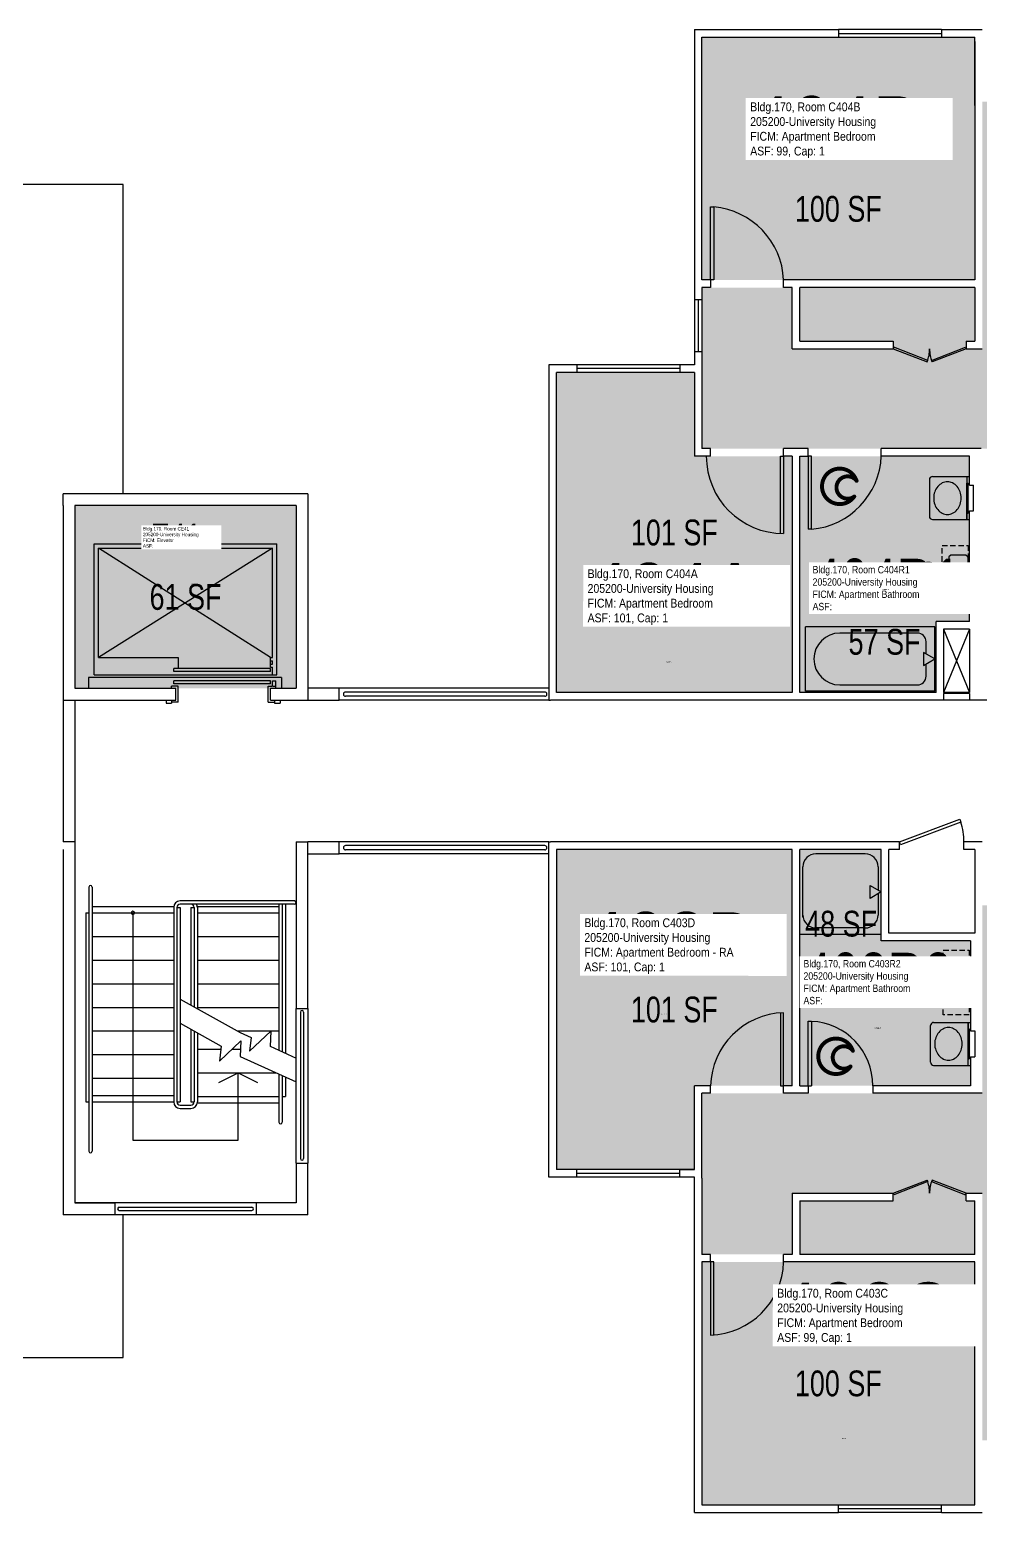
# Model space of a CAD drawing. Header units: inches. Extents: x -84 to 3020, y -51 to 1653.
# Drawn here: x 472 to 915, y -51 to 639 of the extents above; entities that cross this region are included whole.
import ezdxf
from ezdxf.enums import TextEntityAlignment as Align

# ---------------------------------------------------------------- set-up
doc = ezdxf.new("R2010")
doc.units = ezdxf.units.IN
doc.header["$LTSCALE"] = 10
doc.header["$MEASUREMENT"] = 0
doc.linetypes.add('DASHED2', pattern=[0.375, 0.25, -0.125])
doc.layers.get('0').update_dxf_attribs({"linetype": 'CONTINUOUS'})
for name, color, linetype in [('A-DOOR', 2, 'CONTINUOUS'), ('A-FLOR', 3, 'CONTINUOUS'), ('A-GLAZ', 1, 'CONTINUOUS'), ('A-IDEN-ICON', 4, 'CONTINUOUS'), ('A-IDEN-RNUM', 7, 'CONTINUOUS'), ('A-IDEN-SNUM', 4, 'CONTINUOUS'), ('A-IDEN-VNUM', 4, 'CONTINUOUS'), ('A-ROOF', 2, 'CONTINUOUS'), ('A-WALL', 5, 'CONTINUOUS'), ('AREA-TEXT', 3, 'CONTINUOUS'), ('P-SANR-FIXT', 2, 'CONTINUOUS'), ('Rooms-Category-Color', 7, 'CONTINUOUS'), ('Rooms-College-Color', 7, 'CONTINUOUS'), ('Rooms-Department-Color', 7, 'CONTINUOUS'), ('Rooms-Division-Color', 7, 'CONTINUOUS'), ('Rooms-Information', 7, 'CONTINUOUS')]:
    doc.layers.add(name, color=color, linetype=linetype)
doc.styles.add('CP_AREA', font='arial.ttf', dxfattribs={"height": 15})
doc.styles.add('CP_ROOMSNUMBER', font='arial.ttf', dxfattribs={"height": 1})
doc.styles.add('CP_ROOMVNUMBER', font='arial.ttf', dxfattribs={"width": 0.85, "height": 0.075})

# ---------------------------------------------------------------- blocks, each defined once
blk = doc.blocks.new('CPBATH')
at = {"color": 0, "linetype": 'ByBlock', "const_width": 0.0127}
for points in [[(0.0571, 0.0168, 0.861492), (-0.0551, 0, 1)], [(-0.0551, 0, 0.726902), (0.0487, -0.0337, 1)], [(0.0571, 0.0168, 0.729002), (-0.0084, -0.0042, 1)], [(-0.0084, -0.0042, 0.609468), (0.0487, -0.0337, 1)]]:
    blk.add_lwpolyline(points, format="xyb", dxfattribs=at)
at = {"color": 0, "linetype": 'ByBlock', "const_width": 0.00637}
for points in [[(0.0544, 0.0152, 1), (0.0599, 0.0184, 1)], [(0.0459, -0.0353, 1), (0.0515, -0.0321, 1)]]:
    blk.add_lwpolyline(points, format="xyb", close=True, dxfattribs=at)

msp = doc.modelspace()

# ---------------------------------------------------------------- hatches: boundary and pattern name
at = {"layer": 'Rooms-Category-Color', "true_color": 0x728ef3}
for points in [[(785.37, 522.01), (912.37, 522.01), (912.37, 635.01), (785.37, 635.01)], [(1178.37, 518.51), (1178.37, 443.51), (1047.87, 443.51), (1047.87, 356.01), (992.37, 356.01), (992.37, 440.01), (944.86, 440.01), (944.86, 443.51), (785.37, 443.51), (785.37, 518.51), (827.37, 518.51), (827.37, 490.01), (874.37, 490.01), (874.37, 493.51), (830.87, 493.51), (830.87, 518.51), (912.37, 518.51), (912.37, 493.51), (908.37, 493.51), (908.37, 490.01), (915.87, 490.01), (915.87, 605.01), (1047.87, 605.01), (1047.87, 490.01), (1055.37, 490.01), (1055.37, 493.51), (1051.37, 493.51), (1051.37, 518.51), (1132.87, 518.51), (1132.87, 493.51), (1089.37, 493.51), (1089.37, 490.01), (1136.37, 490.01), (1136.37, 518.51)], [(781.87, 440.01), (827.37, 440.01), (827.37, 330.01), (717.62, 330.01), (717.62, 479.01), (781.87, 479.01)], [(830.87, 440.01), (909.87, 440.01), (909.87, 363.01), (894.37, 363.01), (894.37, 330.01), (830.87, 330.01), (830.87, 440.01)], [(781.87, 147.01), (827.37, 147.01), (827.37, 257.01), (717.62, 257.01), (717.62, 108.01), (781.87, 108.01)], [(868.87, 257.01), (868.87, 214.51), (910.37, 214.51), (910.37, 147.01), (830.87, 147.01), (830.87, 257.01)], [(785.37, 68.51), (785.37, 143.51), (915.87, 143.51), (915.87, 231.01), (971.37, 231.01), (971.37, 147.01), (1018.88, 147.01), (1018.88, 143.51), (1178.37, 143.51), (1178.37, 68.51), (1136.37, 68.51), (1136.37, 97.01), (1089.37, 97.01), (1089.37, 93.51), (1132.87, 93.51), (1132.87, 68.51), (1051.37, 68.51), (1051.37, 93.51), (1055.37, 93.51), (1055.37, 97.01), (1047.87, 97.01), (1047.87, -17.99), (915.87, -17.99), (915.87, 97.01), (908.37, 97.01), (908.37, 93.51), (912.37, 93.51), (912.37, 68.51), (830.87, 68.51), (830.87, 93.51), (874.37, 93.51), (874.37, 97.01), (827.37, 97.01), (827.37, 68.51)], [(785.37, 65.01), (912.37, 65.01), (912.37, -47.99), (785.37, -47.99)]]:
    msp.add_hatch(color=171, dxfattribs=at).paths.add_polyline_path(points)
at = {"layer": 'Rooms-Category-Color', "true_color": 0xadadad}
msp.add_hatch(color=253, dxfattribs=at).paths.add_polyline_path([(493.37, 332.01), (596.37, 332.01), (596.37, 417.01), (493.37, 417.01)])
at = {"layer": 'Rooms-College-Color', "true_color": 0xadadad}
for points in [[(785.37, 522.01), (912.37, 522.01), (912.37, 635.01), (785.37, 635.01)], [(1178.37, 518.51), (1178.37, 443.51), (1047.87, 443.51), (1047.87, 356.01), (992.37, 356.01), (992.37, 440.01), (944.86, 440.01), (944.86, 443.51), (785.37, 443.51), (785.37, 518.51), (827.37, 518.51), (827.37, 490.01), (874.37, 490.01), (874.37, 493.51), (830.87, 493.51), (830.87, 518.51), (912.37, 518.51), (912.37, 493.51), (908.37, 493.51), (908.37, 490.01), (915.87, 490.01), (915.87, 605.01), (1047.87, 605.01), (1047.87, 490.01), (1055.37, 490.01), (1055.37, 493.51), (1051.37, 493.51), (1051.37, 518.51), (1132.87, 518.51), (1132.87, 493.51), (1089.37, 493.51), (1089.37, 490.01), (1136.37, 490.01), (1136.37, 518.51)], [(781.87, 440.01), (827.37, 440.01), (827.37, 330.01), (717.62, 330.01), (717.62, 479.01), (781.87, 479.01)], [(830.87, 440.01), (909.87, 440.01), (909.87, 363.01), (894.37, 363.01), (894.37, 330.01), (830.87, 330.01), (830.87, 440.01)], [(493.37, 332.01), (596.37, 332.01), (596.37, 417.01), (493.37, 417.01)], [(781.87, 147.01), (827.37, 147.01), (827.37, 257.01), (717.62, 257.01), (717.62, 108.01), (781.87, 108.01)], [(868.87, 257.01), (868.87, 214.51), (910.37, 214.51), (910.37, 147.01), (830.87, 147.01), (830.87, 257.01)], [(785.37, 68.51), (785.37, 143.51), (915.87, 143.51), (915.87, 231.01), (971.37, 231.01), (971.37, 147.01), (1018.88, 147.01), (1018.88, 143.51), (1178.37, 143.51), (1178.37, 68.51), (1136.37, 68.51), (1136.37, 97.01), (1089.37, 97.01), (1089.37, 93.51), (1132.87, 93.51), (1132.87, 68.51), (1051.37, 68.51), (1051.37, 93.51), (1055.37, 93.51), (1055.37, 97.01), (1047.87, 97.01), (1047.87, -17.99), (915.87, -17.99), (915.87, 97.01), (908.37, 97.01), (908.37, 93.51), (912.37, 93.51), (912.37, 68.51), (830.87, 68.51), (830.87, 93.51), (874.37, 93.51), (874.37, 97.01), (827.37, 97.01), (827.37, 68.51)], [(785.37, 65.01), (912.37, 65.01), (912.37, -47.99), (785.37, -47.99)]]:
    msp.add_hatch(color=253, dxfattribs=at).paths.add_polyline_path(points)
at = {"layer": 'Rooms-Department-Color', "true_color": 0x604aed}
for points in [[(785.37, 522.01), (912.37, 522.01), (912.37, 635.01), (785.37, 635.01)], [(1178.37, 518.51), (1178.37, 443.51), (1047.87, 443.51), (1047.87, 356.01), (992.37, 356.01), (992.37, 440.01), (944.86, 440.01), (944.86, 443.51), (785.37, 443.51), (785.37, 518.51), (827.37, 518.51), (827.37, 490.01), (874.37, 490.01), (874.37, 493.51), (830.87, 493.51), (830.87, 518.51), (912.37, 518.51), (912.37, 493.51), (908.37, 493.51), (908.37, 490.01), (915.87, 490.01), (915.87, 605.01), (1047.87, 605.01), (1047.87, 490.01), (1055.37, 490.01), (1055.37, 493.51), (1051.37, 493.51), (1051.37, 518.51), (1132.87, 518.51), (1132.87, 493.51), (1089.37, 493.51), (1089.37, 490.01), (1136.37, 490.01), (1136.37, 518.51)], [(781.87, 440.01), (827.37, 440.01), (827.37, 330.01), (717.62, 330.01), (717.62, 479.01), (781.87, 479.01)], [(830.87, 440.01), (909.87, 440.01), (909.87, 363.01), (894.37, 363.01), (894.37, 330.01), (830.87, 330.01), (830.87, 440.01)], [(781.87, 147.01), (827.37, 147.01), (827.37, 257.01), (717.62, 257.01), (717.62, 108.01), (781.87, 108.01)], [(868.87, 257.01), (868.87, 214.51), (910.37, 214.51), (910.37, 147.01), (830.87, 147.01), (830.87, 257.01)], [(785.37, 68.51), (785.37, 143.51), (915.87, 143.51), (915.87, 231.01), (971.37, 231.01), (971.37, 147.01), (1018.88, 147.01), (1018.88, 143.51), (1178.37, 143.51), (1178.37, 68.51), (1136.37, 68.51), (1136.37, 97.01), (1089.37, 97.01), (1089.37, 93.51), (1132.87, 93.51), (1132.87, 68.51), (1051.37, 68.51), (1051.37, 93.51), (1055.37, 93.51), (1055.37, 97.01), (1047.87, 97.01), (1047.87, -17.99), (915.87, -17.99), (915.87, 97.01), (908.37, 97.01), (908.37, 93.51), (912.37, 93.51), (912.37, 68.51), (830.87, 68.51), (830.87, 93.51), (874.37, 93.51), (874.37, 97.01), (827.37, 97.01), (827.37, 68.51)], [(785.37, 65.01), (912.37, 65.01), (912.37, -47.99), (785.37, -47.99)]]:
    msp.add_hatch(color=173, dxfattribs=at).paths.add_polyline_path(points)
at = {"layer": 'Rooms-Department-Color', "true_color": 0xacacac}
msp.add_hatch(color=253, dxfattribs=at).paths.add_polyline_path([(493.37, 332.01), (596.37, 332.01), (596.37, 417.01), (493.37, 417.01)])
at = {"layer": 'Rooms-Division-Color', "true_color": 0x604aed}
for points in [[(785.37, 522.01), (912.37, 522.01), (912.37, 635.01), (785.37, 635.01)], [(1178.37, 518.51), (1178.37, 443.51), (1047.87, 443.51), (1047.87, 356.01), (992.37, 356.01), (992.37, 440.01), (944.86, 440.01), (944.86, 443.51), (785.37, 443.51), (785.37, 518.51), (827.37, 518.51), (827.37, 490.01), (874.37, 490.01), (874.37, 493.51), (830.87, 493.51), (830.87, 518.51), (912.37, 518.51), (912.37, 493.51), (908.37, 493.51), (908.37, 490.01), (915.87, 490.01), (915.87, 605.01), (1047.87, 605.01), (1047.87, 490.01), (1055.37, 490.01), (1055.37, 493.51), (1051.37, 493.51), (1051.37, 518.51), (1132.87, 518.51), (1132.87, 493.51), (1089.37, 493.51), (1089.37, 490.01), (1136.37, 490.01), (1136.37, 518.51)], [(781.87, 440.01), (827.37, 440.01), (827.37, 330.01), (717.62, 330.01), (717.62, 479.01), (781.87, 479.01)], [(830.87, 440.01), (909.87, 440.01), (909.87, 363.01), (894.37, 363.01), (894.37, 330.01), (830.87, 330.01), (830.87, 440.01)], [(781.87, 147.01), (827.37, 147.01), (827.37, 257.01), (717.62, 257.01), (717.62, 108.01), (781.87, 108.01)], [(868.87, 257.01), (868.87, 214.51), (910.37, 214.51), (910.37, 147.01), (830.87, 147.01), (830.87, 257.01)], [(785.37, 68.51), (785.37, 143.51), (915.87, 143.51), (915.87, 231.01), (971.37, 231.01), (971.37, 147.01), (1018.88, 147.01), (1018.88, 143.51), (1178.37, 143.51), (1178.37, 68.51), (1136.37, 68.51), (1136.37, 97.01), (1089.37, 97.01), (1089.37, 93.51), (1132.87, 93.51), (1132.87, 68.51), (1051.37, 68.51), (1051.37, 93.51), (1055.37, 93.51), (1055.37, 97.01), (1047.87, 97.01), (1047.87, -17.99), (915.87, -17.99), (915.87, 97.01), (908.37, 97.01), (908.37, 93.51), (912.37, 93.51), (912.37, 68.51), (830.87, 68.51), (830.87, 93.51), (874.37, 93.51), (874.37, 97.01), (827.37, 97.01), (827.37, 68.51)], [(785.37, 65.01), (912.37, 65.01), (912.37, -47.99), (785.37, -47.99)]]:
    msp.add_hatch(color=173, dxfattribs=at).paths.add_polyline_path(points)
at = {"layer": 'Rooms-Division-Color', "true_color": 0xadadad}
msp.add_hatch(color=253, dxfattribs=at).paths.add_polyline_path([(493.37, 332.01), (596.37, 332.01), (596.37, 417.01), (493.37, 417.01)])

# ---------------------------------------------------------------- linework, layer by layer
at = {"layer": 'A-DOOR'}
for p, q in [((789.37, 556.01), (790.87, 556.01)), ((789.37, 522.01), (789.37, 556.01)), ((790.87, 556.01), (790.87, 522.01)), ((790.87, 522.01), (789.37, 522.01)), ((874.63, 490.67), (874.37, 490.01)), ((874.37, 490.01), (890.24, 483.92)), ((890.5, 484.58), (874.63, 490.67)), ((892.24, 484.58), (908.12, 490.67)), ((908.37, 490.01), (892.5, 483.92)), ((908.12, 490.67), (908.37, 490.01)), ((890.24, 483.92), (890.5, 484.58)), ((892.5, 483.92), (892.24, 484.58)), ((821.87, 404.01), (821.87, 440.01)), ((821.87, 440.01), (823.37, 440.01)), ((823.37, 440.01), (823.37, 404.01)), ((836.37, 440.01), (834.87, 440.01)), ((834.87, 440.01), (834.87, 406.01)), ((836.37, 406.01), (836.37, 440.01)), ((836.37, 406.01), (834.87, 406.01)), ((877.37, 260.51), (905.44, 271.09)), ((905.94, 269.77), (877.87, 259.18)), ((905.44, 271.09), (905.94, 269.77)), ((877.87, 259.18), (877.37, 260.51)), ((821.87, 181.01), (821.87, 147.01)), ((823.37, 147.01), (823.37, 181.01)), ((834.87, 177.01), (836.37, 177.01)), ((834.87, 147.01), (834.87, 177.01)), ((836.37, 177.01), (836.37, 147.01)), ((821.87, 147.01), (823.37, 147.01)), ((834.87, 147.01), (836.37, 147.01)), ((874.37, 97.01), (890.24, 103.09)), ((874.63, 96.34), (874.37, 97.01)), ((890.5, 102.43), (874.63, 96.34)), ((890.24, 103.09), (890.5, 102.43)), ((892.5, 103.09), (892.24, 102.43)), ((892.24, 102.43), (908.12, 96.34)), ((908.37, 97.01), (892.5, 103.09)), ((908.12, 96.34), (908.37, 97.01)), ((790.87, 65.01), (789.37, 65.01)), ((789.37, 65.01), (789.37, 31.01)), ((790.87, 31.01), (790.87, 65.01))]:
    msp.add_line(p, q, dxfattribs=at)
for centre, radius, start, end in [((787.73, 520.47), 35.67, 2.4645, 84.95117), ((874.37, 490.01), 17, 339.02254, 360), ((908.37, 490.01), 17, 180, 200.97746), ((823.37, 440.01), 36, 180, 270), ((833.27, 441.51), 35.64, 274.99827, 357.58607), ((880.18, 260.87), 27.2, 359.22408, 19.05218), ((824.33, 146.04), 34.97, 91.57576, 178.42424), ((835.1, 147.26), 29.77, 359.51034, 87.55206), ((874.37, 97.01), 17, 360, 20.97746), ((908.37, 97.01), 17, 159.02254, 180), ((788.41, 65.97), 34.97, 271.57576, 358.42424)]:
    msp.add_arc(centre, radius, start, end, dxfattribs=at)
at = {"layer": 'A-FLOR'}
for p, q in [((502.37, 399.26), (587.37, 399.26)), ((502.37, 338.26), (502.37, 399.26)), ((504.37, 397.26), (585.37, 397.26)), ((584.37, 346.26), (504.37, 397.26)), ((585.37, 397.26), (504.37, 346.26)), ((504.37, 346.26), (504.37, 397.26)), ((585.37, 346.26), (585.37, 397.26)), ((587.37, 338.26), (587.37, 399.26)), ((909.87, 359.51), (897.87, 330.01)), ((897.87, 359.51), (909.87, 330.01)), ((504.37, 346.26), (541.37, 346.26)), ((541.37, 346.26), (541.37, 341.26)), ((584.37, 346.26), (585.37, 346.26)), ((584.37, 341.76), (584.37, 346.26)), ((502.37, 338.26), (587.37, 338.26)), ((584.37, 341.26), (539.37, 341.26)), ((539.37, 339.76), (539.37, 341.26)), ((584.37, 339.76), (539.37, 339.76)), ((584.37, 344.76), (585.37, 344.76)), ((584.37, 343.26), (585.37, 343.26)), ((584.37, 341.76), (585.37, 341.76)), ((584.37, 339.76), (584.37, 341.26)), ((585.37, 343.26), (585.37, 344.76)), ((585.37, 338.26), (585.37, 341.76)), ((499.62, 337.01), (499.62, 332.01)), ((589.62, 337.01), (499.62, 337.01)), ((541.37, 333.01), (538.37, 333.01)), ((538.37, 332.01), (538.37, 333.01)), ((539.37, 334.01), (539.37, 335.51)), ((584.37, 335.51), (539.37, 335.51)), ((584.37, 334.01), (539.37, 334.01)), ((541.37, 325.51), (541.37, 333.01)), ((583.37, 325.51), (583.37, 333.01)), ((583.37, 333.01), (585.37, 333.01)), ((584.37, 334.01), (584.37, 335.51)), ((585.37, 333.01), (585.37, 335.51)), ((585.37, 335.51), (586.87, 335.51)), ((585.62, 333.01), (586.62, 333.01)), ((586.87, 332.01), (586.87, 335.51)), ((589.62, 337.01), (589.62, 332.01)), ((535.88, 326.51), (535.88, 325.01)), ((535.88, 325.01), (538.38, 325.01)), ((538.38, 326.51), (538.38, 325.01)), ((538.38, 326.51), (538.38, 325.51)), ((541.37, 325.51), (538.38, 325.51)), ((583.37, 325.51), (586.36, 325.51)), ((586.36, 326.51), (586.36, 325.01)), ((586.36, 325.01), (588.86, 325.01)), ((588.86, 326.51), (588.86, 325.01)), ((712.12, 330.26), (619.37, 330.26)), ((712.12, 328.26), (619.37, 328.26)), ((712.12, 258.76), (619.37, 258.76)), ((712.12, 256.76), (619.37, 256.76)), ((499.87, 239.51), (499.87, 116.51)), ((501.37, 239.51), (501.37, 116.51)), ((501.37, 230.51), (539.41, 230.51)), ((539.37, 230.01), (539.37, 139.51)), ((540.87, 230.01), (542.37, 230.01)), ((540.87, 230.01), (540.87, 139.51)), ((595.62, 233.01), (542.37, 233.01)), ((595.62, 231.51), (542.37, 231.51)), ((542.37, 230.01), (542.37, 139.51)), ((547.37, 230.01), (548.87, 230.01)), ((547.37, 230.01), (547.37, 184.5)), ((548.87, 230.01), (548.87, 183.66)), ((550.37, 230.51), (588.41, 230.51)), ((550.37, 230.51), (550.37, 182.83)), ((588.37, 231.51), (588.37, 163.55)), ((589.87, 231.51), (589.87, 162.87)), ((591.37, 231.51), (591.37, 162.19)), ((498.37, 227.51), (498.37, 139.51)), ((498.37, 227.51), (499.87, 227.51)), ((501.37, 227.51), (539.37, 227.51)), ((520.37, 227.51), (520.37, 121.72)), ((550.37, 227.51), (588.37, 227.51)), ((501.37, 216.51), (539.37, 216.51)), ((550.37, 216.51), (588.37, 216.51)), ((501.37, 205.51), (539.37, 205.51)), ((550.37, 205.51), (588.37, 205.51)), ((501.37, 194.51), (539.37, 194.51)), ((550.37, 194.51), (588.37, 194.51)), ((542.37, 187.28), (570.29, 171.74)), ((501.37, 183.51), (539.37, 183.51)), ((550.37, 183.51), (588.37, 183.51)), ((598.37, 181.32), (598.37, 113.12)), ((599.87, 181.32), (599.87, 113.12)), ((501.37, 172.51), (539.37, 172.51)), ((542.37, 176.22), (561.47, 165.39)), ((547.37, 173.38), (547.37, 139.51)), ((548.87, 172.53), (548.87, 139.51)), ((568.92, 172.51), (588.37, 172.51)), ((550.37, 171.68), (550.37, 139.51)), ((560.64, 158.54), (570.59, 167.92)), ((570.29, 171.74), (575.4, 169.43)), ((570.59, 167.92), (570.29, 160.69)), ((574.63, 163.11), (584.59, 172.49)), ((575.4, 169.43), (574.63, 163.11)), ((584.59, 172.49), (584.29, 165.26)), ((501.37, 161.51), (539.37, 161.51)), ((550.37, 164.01), (561.05, 164.01)), ((561.47, 165.39), (560.64, 158.54)), ((566.44, 164.01), (570.18, 164.01)), ((570.29, 160.69), (596.37, 148.89)), ((584.29, 165.4), (596.37, 159.93)), ((550.37, 153.01), (587.02, 153.01)), ((560.37, 148.61), (569.37, 153.01)), ((569.37, 153.01), (578.37, 148.61)), ((569.37, 121.72), (569.37, 153.01)), ((588.37, 152.51), (588.37, 130.01)), ((589.87, 151.83), (589.87, 130.01)), ((501.37, 150.51), (539.37, 150.51)), ((591.37, 151.15), (591.37, 142.01)), ((498.37, 139.51), (499.87, 139.51)), ((501.37, 142.51), (539.37, 142.51)), ((501.37, 139.51), (539.37, 139.51)), ((540.87, 139.51), (542.37, 139.51)), ((542.37, 138.01), (547.37, 138.01)), ((547.37, 139.51), (548.87, 139.51)), ((550.37, 142.01), (588.37, 142.01)), ((550.37, 139.01), (588.37, 139.01)), ((589.87, 142.01), (591.37, 142.01)), ((542.37, 136.51), (547.37, 136.51)), ((520.37, 121.72), (569.37, 121.72)), ((513.98, 90.51), (575.76, 90.51)), ((513.98, 89.01), (575.76, 89.01))]:
    msp.add_line(p, q, dxfattribs=at)
at = {"layer": 'A-FLOR', "extrusion": (0.000186924, -4.76598e-14, 1)}
msp.add_arc((619.37, 329.26, 0.12), 1, 90, 270, dxfattribs=at)
at = {"layer": 'A-FLOR', "extrusion": (-0.000186924, -2.14183e-15, 1)}
msp.add_arc((712.12, 329.26, -0.13), 1, 270, 90, dxfattribs=at)
at = {"layer": 'A-FLOR', "extrusion": (0.000186924, -1.86126e-15, 1)}
msp.add_arc((619.37, 257.76, 0.12), 1, 90, 270, dxfattribs=at)
at = {"layer": 'A-FLOR', "extrusion": (-0.000186924, 4.39804e-14, 1)}
msp.add_arc((712.12, 257.76, -0.13), 1, 270, 90, dxfattribs=at)
at = {"layer": 'A-FLOR'}
for centre, radius, start, end in [((500.62, 239.51), 0.75, 360, 180), ((520.37, 227.51), 0.75, 90, 270), ((520.37, 227.51), 0.75, 270, 90), ((542.37, 230.01), 3, 90, 180), ((542.37, 230.01), 1.5, 90, 180), ((547.37, 230.01), 3, 89.9992, 90), ((547.37, 230.01), 1.5, 360, 90), ((547.37, 230.01), 3, 360, 30), ((595.62, 232.26), 0.75, 270, 90), ((599.12, 181.32), 0.75, 360, 180), ((542.37, 139.51), 3, 180, 270), ((542.37, 139.51), 1.5, 180, 270), ((547.37, 139.51), 1.5, 270, 360), ((547.37, 139.51), 3, 270, 360), ((589.12, 130.01), 0.75, 180, 360), ((500.62, 116.51), 0.75, 180, 360), ((513.98, 89.76), 0.75, 90, 270), ((575.76, 89.76), 0.75, 270, 90)]:
    msp.add_arc(centre, radius, start, end, dxfattribs=at)
at = {"layer": 'A-GLAZ'}
for p, q in [((896.87, 638.51), (848.87, 638.51)), ((848.87, 636.76), (896.87, 636.76)), ((848.87, 635.01), (896.87, 635.01)), ((781.87, 512.76), (781.87, 488.76)), ((783.62, 512.76), (783.62, 488.76)), ((785.37, 512.76), (785.37, 488.76)), ((775.12, 482.51), (727.12, 482.51)), ((775.12, 480.76), (727.12, 480.76)), ((775.12, 479.01), (727.12, 479.01)), ((775.12, 108.01), (727.12, 108.01)), ((775.12, 106.26), (727.12, 106.26)), ((775.12, 104.51), (727.12, 104.51)), ((848.87, -47.99), (896.87, -47.99)), ((848.87, -49.74), (896.87, -49.74)), ((896.87, -51.49), (848.87, -51.49))]:
    msp.add_line(p, q, dxfattribs=at)
at = {"layer": 'A-ROOF'}
for p, q in [((515.87, 566.51), (397.87, 566.51)), ((515.87, 422.51), (515.87, 566.51)), ((515.87, 20.51), (515.87, 87.01)), ((397.87, 20.51), (515.87, 20.51))]:
    msp.add_line(p, q, dxfattribs=at)
at = {"layer": 'A-WALL'}
for p, q in [((781.87, 638.51), (781.87, 512.76)), ((781.87, 638.51), (848.87, 638.51)), ((785.37, 635.01), (848.87, 635.01)), ((785.37, 522.01), (785.37, 635.01)), ((848.87, 638.51), (848.87, 635.01)), ((896.87, 638.51), (896.87, 635.01)), ((896.87, 638.51), (915.87, 638.51)), ((896.87, 635.01), (912.37, 635.01)), ((912.37, 603.26), (912.37, 635.01)), ((912.37, 633.01), (912.37, 603.26)), ((912.37, 603.26), (912.37, 522.01)), ((789.37, 522.01), (785.37, 522.01)), ((785.37, 518.51), (785.37, 512.76)), ((789.37, 518.51), (785.37, 518.51)), ((789.37, 522.01), (789.37, 518.51)), ((823.37, 518.51), (823.37, 522.01)), ((912.37, 522.01), (823.37, 522.01)), ((827.37, 518.51), (823.37, 518.51)), ((827.37, 490.01), (827.37, 518.51)), ((830.87, 493.51), (830.87, 518.51)), ((912.37, 518.51), (830.87, 518.51)), ((912.37, 518.51), (912.37, 493.51)), ((827.37, 490.01), (874.37, 490.01)), ((830.87, 493.51), (874.37, 493.51)), ((874.37, 493.51), (874.37, 490.01)), ((908.37, 493.51), (912.37, 493.51)), ((908.37, 493.51), (908.37, 490.01)), ((908.37, 490.01), (915.87, 490.01)), ((781.87, 488.76), (781.87, 482.51)), ((714.12, 482.51), (714.12, 326.51)), ((714.87, 482.51), (714.12, 482.51)), ((727.12, 482.51), (714.87, 482.51)), ((717.62, 330.01), (717.62, 479.01)), ((727.12, 479.01), (717.62, 479.01)), ((727.12, 482.51), (727.12, 479.01)), ((775.12, 482.51), (775.12, 479.01)), ((781.87, 482.51), (775.12, 482.51)), ((781.87, 479.01), (775.12, 479.01)), ((781.87, 479.01), (781.87, 440.01)), ((785.37, 482.51), (785.37, 443.51)), ((789.37, 443.51), (785.37, 443.51)), ((789.37, 440.01), (789.37, 443.51)), ((823.37, 440.01), (823.37, 443.51)), ((823.37, 440.01), (823.37, 443.51)), ((834.87, 443.51), (823.37, 443.51)), ((834.87, 440.01), (834.87, 443.51)), ((868.87, 440.01), (868.87, 443.51)), ((915.37, 443.51), (868.87, 443.51)), ((789.37, 440.01), (781.87, 440.01)), ((827.37, 440.01), (823.37, 440.01)), ((827.37, 440.01), (827.37, 330.01)), ((830.87, 440.01), (834.87, 440.01)), ((830.87, 330.01), (830.87, 440.01)), ((909.87, 440.01), (868.87, 440.01)), ((892.25, 440.01), (872.87, 440.01)), ((909.87, 426.51), (909.87, 440.01)), ((601.87, 422.51), (487.87, 422.51)), ((487.87, 417.01), (487.87, 422.51)), ((601.87, 422.51), (596.37, 422.51)), ((601.87, 422.51), (601.87, 326.51)), ((909.87, 426.51), (911.88, 426.51)), ((911.88, 414.51), (911.88, 426.51)), ((487.87, 417.01), (487.87, 332.01)), ((493.37, 417.01), (493.37, 332.01)), ((596.37, 417.01), (493.37, 417.01)), ((596.37, 417.01), (596.37, 332.01)), ((909.87, 414.51), (911.88, 414.51)), ((909.87, 363.01), (909.87, 414.51)), ((909.87, 363.01), (894.37, 363.01)), ((894.37, 330.01), (894.37, 363.01)), ((909.87, 359.51), (897.87, 359.51)), ((897.87, 359.51), (897.87, 330.01)), ((909.87, 359.51), (909.87, 330.01)), ((487.87, 332.01), (487.87, 326.51)), ((493.37, 332.01), (540.37, 332.01)), ((540.37, 326.51), (540.37, 332.01)), ((584.37, 326.51), (584.37, 332.01)), ((584.37, 332.01), (596.37, 332.01)), ((616.37, 332.01), (601.87, 332.01)), ((616.37, 326.51), (616.37, 332.01)), ((714.12, 332.01), (616.37, 332.01)), ((487.87, 326.51), (540.37, 326.51)), ((487.87, 326.51), (487.87, 260.51)), ((493.37, 326.51), (493.37, 260.51)), ((584.37, 326.51), (601.87, 326.51)), ((601.87, 326.51), (616.37, 326.51)), ((714.12, 326.51), (616.37, 326.51)), ((714.12, 326.51), (714.87, 326.51)), ((897.87, 326.51), (714.87, 326.51)), ((827.37, 330.01), (717.62, 330.01)), ((894.37, 330.01), (830.87, 330.01)), ((909.87, 330.01), (897.87, 330.01)), ((909.87, 329.51), (897.87, 329.51)), ((995.87, 326.51), (909.87, 326.51)), ((493.37, 260.51), (487.87, 260.51)), ((487.87, 257.01), (487.87, 104.51)), ((493.37, 260.51), (493.37, 92.51)), ((596.37, 260.51), (601.87, 260.51)), ((596.37, 260.51), (596.37, 183.01)), ((601.87, 183.01), (601.87, 260.51)), ((616.37, 260.51), (601.87, 260.51)), ((616.37, 255.01), (616.37, 260.51)), ((714.12, 260.51), (616.37, 260.51)), ((714.12, 104.51), (714.12, 260.51)), ((714.12, 260.51), (714.87, 260.51)), ((877.37, 260.51), (714.87, 260.51)), ((717.62, 257.01), (717.62, 108.01)), ((827.37, 257.01), (717.62, 257.01)), ((827.37, 147.01), (827.37, 257.01)), ((868.87, 257.01), (830.87, 257.01)), ((830.87, 147.01), (830.87, 257.01)), ((868.87, 214.51), (868.87, 257.01)), ((877.37, 257.01), (872.37, 257.01)), ((872.37, 218.01), (872.37, 257.01)), ((877.37, 257.01), (877.37, 260.51)), ((907.37, 257.01), (907.37, 260.51)), ((915.87, 260.51), (907.37, 260.51)), ((912.37, 257.01), (907.37, 257.01)), ((912.37, 257.01), (912.37, 218.01)), ((601.87, 255.01), (616.37, 255.01)), ((714.12, 255.01), (616.37, 255.01)), ((910.37, 214.51), (868.87, 214.51)), ((912.37, 218.01), (872.37, 218.01)), ((910.37, 214.51), (910.37, 172.51)), ((596.37, 141.01), (596.37, 183.01)), ((596.37, 183.01), (601.87, 183.01)), ((601.87, 183.01), (601.87, 141.01)), ((910.37, 172.51), (912.37, 172.51)), ((912.37, 172.51), (912.37, 160.51)), ((910.37, 160.51), (910.37, 147.01)), ((910.37, 160.51), (912.37, 160.51)), ((789.37, 147.01), (781.87, 147.01)), ((781.87, 108.01), (781.87, 147.01)), ((789.37, 143.51), (789.37, 147.01)), ((823.37, 143.51), (823.37, 147.01)), ((827.37, 147.01), (823.37, 147.01)), ((830.87, 147.01), (834.87, 147.01)), ((834.87, 147.01), (834.87, 143.51)), ((834.87, 147.01), (834.87, 143.51)), ((864.87, 147.01), (864.87, 143.51)), ((910.37, 147.01), (864.87, 147.01)), ((596.37, 111.01), (596.37, 141.01)), ((601.87, 141.01), (601.87, 111.01)), ((789.37, 143.51), (785.37, 143.51)), ((785.37, 104.01), (785.37, 143.51)), ((834.87, 143.51), (823.37, 143.51)), ((915.87, 143.51), (864.87, 143.51)), ((596.37, 111.01), (596.37, 92.51)), ((596.37, 111.01), (601.87, 111.01)), ((601.87, 87.01), (601.87, 111.01)), ((487.87, 108.01), (487.87, 104.51)), ((487.87, 104.51), (487.87, 90.51)), ((714.87, 104.51), (714.12, 104.51)), ((727.12, 104.51), (714.87, 104.51)), ((727.12, 108.01), (717.62, 108.01)), ((727.12, 104.51), (727.12, 108.01)), ((775.12, 108.01), (781.87, 108.01)), ((781.87, 108.01), (775.12, 108.01)), ((775.12, 104.51), (775.12, 108.01)), ((781.87, 104.51), (775.12, 104.51)), ((781.87, -51.49), (781.87, 104.51)), ((785.37, 104.01), (785.37, 68.51)), ((827.37, 97.01), (874.37, 97.01)), ((827.37, 97.01), (827.37, 68.51)), ((874.37, 93.51), (874.37, 97.01)), ((908.37, 93.51), (908.37, 97.01)), ((908.37, 97.01), (915.87, 97.01)), ((487.87, 90.51), (487.87, 87.01)), ((493.37, 92.51), (511.87, 92.51)), ((511.87, 92.51), (493.37, 92.51)), ((511.87, 92.51), (511.87, 87.01)), ((577.87, 92.51), (511.87, 92.51)), ((577.87, 87.01), (577.87, 92.51)), ((596.37, 92.51), (577.87, 92.51)), ((830.87, 93.51), (874.37, 93.51)), ((830.87, 93.51), (830.87, 68.51)), ((908.37, 93.51), (912.37, 93.51)), ((912.37, 68.51), (912.37, 93.51)), ((511.87, 87.01), (487.87, 87.01)), ((577.87, 87.01), (511.87, 87.01)), ((601.87, 87.01), (577.87, 87.01)), ((789.37, 68.51), (785.37, 68.51)), ((785.37, 65.01), (785.37, -47.99)), ((789.37, 65.01), (785.37, 65.01)), ((789.37, 65.01), (789.37, 68.51)), ((823.37, 65.01), (823.37, 68.51)), ((827.37, 68.51), (823.37, 68.51)), ((912.37, 65.01), (823.37, 65.01)), ((912.37, 68.51), (830.87, 68.51)), ((912.37, -16.24), (912.37, 65.01)), ((912.37, -47.99), (912.37, -16.24)), ((785.37, -47.99), (848.87, -47.99)), ((848.87, -51.49), (848.87, -47.99)), ((896.87, -47.99), (912.37, -47.99)), ((896.87, -51.49), (896.87, -47.99)), ((781.87, -51.49), (848.87, -51.49)), ((896.87, -51.49), (915.87, -51.49))]:
    msp.add_line(p, q, dxfattribs=at)
at = {"layer": 'A-WALL', "linetype": 'Continuous'}
for p, q in [((785.37, 512.76), (781.87, 512.76)), ((781.87, 488.76), (785.37, 488.76)), ((785.37, 488.76), (785.37, 482.51)), ((897.87, 329.51), (897.87, 326.51)), ((909.87, 326.51), (897.87, 326.51)), ((909.87, 329.51), (909.87, 326.51))]:
    msp.add_line(p, q, dxfattribs=at)
at = {"layer": 'A-WALL'}
msp.add_arc((599.12, 113.12), 0.75, 180, 360, dxfattribs=at)
at = {"layer": 'P-SANR-FIXT'}
for p, q in [((891.26, 429.01), (891.26, 412.01)), ((892.76, 430.51), (909.88, 430.51)), ((908.76, 430.51), (908.76, 410.51)), ((908.76, 427.51), (909.26, 427.51)), ((908.76, 410.51), (908.76, 427.51)), ((909.26, 413.51), (909.26, 427.51)), ((892.76, 410.51), (909.88, 410.51)), ((908.76, 413.51), (909.26, 413.51)), ((901.25, 394.01), (900.37, 393.13)), ((908.25, 394.01), (901.25, 394.01)), ((909.12, 393.13), (908.25, 394.01)), ((900.25, 392.83), (900.25, 389.51)), ((900.25, 389.51), (901.23, 386.06)), ((909.25, 374.01), (909.25, 392.83)), ((901.23, 380.95), (900.25, 377.51)), ((901.25, 385.95), (901.25, 381.06)), ((900.25, 377.51), (900.25, 374.01)), ((900.25, 374.01), (901.12, 373.13)), ((901.42, 373.01), (908.07, 373.01)), ((908.37, 373.13), (909.25, 374.01)), ((893.75, 360.63), (833.5, 360.63)), ((833.5, 330.63), (833.5, 360.63)), ((893.75, 330.63), (893.75, 360.63)), ((885.71, 357.68), (849.56, 357.68)), ((889.73, 347.95), (889.73, 353.66)), ((893.75, 345.63), (888.55, 348.63)), ((888.55, 348.63), (888.55, 342.63)), ((888.55, 342.63), (893.75, 345.63)), ((889.73, 337.6), (889.73, 343.31)), ((849.56, 333.58), (885.71, 333.58)), ((893.75, 330.63), (833.5, 330.63)), ((832.37, 225.47), (832.37, 248.97)), ((861.37, 254.97), (838.37, 254.97)), ((867.37, 248.97), (867.37, 238.09)), ((863.68, 240.22), (868.87, 237.22)), ((863.68, 234.22), (863.68, 240.22)), ((868.87, 237.22), (863.68, 234.22)), ((867.37, 236.36), (867.37, 226.47)), ((830.87, 217.51), (868.87, 217.51)), ((861.37, 220.47), (838.37, 220.47)), ((900.75, 204.51), (901.62, 205.38)), ((900.75, 201.06), (900.75, 204.51)), ((901.73, 197.56), (900.76, 200.95)), ((901.92, 205.51), (908.57, 205.51)), ((908.87, 205.38), (909.75, 204.51)), ((909.75, 204.51), (909.75, 185.68)), ((901.75, 192.56), (901.75, 197.45)), ((900.75, 185.68), (900.75, 188.95)), ((900.76, 189.06), (901.73, 192.45)), ((901.75, 184.51), (900.87, 185.38)), ((908.57, 184.51), (901.75, 184.51)), ((909.62, 185.38), (908.87, 184.63)), ((891.75, 158.01), (891.75, 175.01)), ((893.25, 176.51), (910.37, 176.51)), ((909.25, 156.51), (909.25, 176.51)), ((909.25, 176.51), (909.25, 159.51)), ((909.25, 173.51), (909.75, 173.51)), ((909.75, 173.51), (909.75, 159.51)), ((909.25, 159.51), (909.75, 159.51)), ((893.25, 156.51), (910.37, 156.51))]:
    msp.add_line(p, q, dxfattribs=at)
at = {"layer": 'P-SANR-FIXT', "linetype": 'DASHED2'}
for p, q in [((897.25, 398.42), (909.25, 398.42)), ((897.25, 368.42), (897.25, 398.42)), ((909.25, 398.42), (909.25, 368.42)), ((909.25, 368.42), (897.25, 368.42)), ((897.75, 180.09), (897.75, 210.09)), ((897.75, 210.09), (909.75, 210.09)), ((909.75, 210.09), (909.75, 180.09)), ((909.75, 180.09), (897.75, 180.09))]:
    msp.add_line(p, q, dxfattribs=at)
at = {"layer": 'P-SANR-FIXT'}
for centre, radius, start, end in [((892.76, 429.01), 1.5, 90, 180), ((899.66, 422.69), 5.42, 90, 116.19159), ((899.66, 422.69), 5.42, 63.80841, 90), ((902.26, 420.51), 9, 160.77064, 180), ((900.99, 420.95), 7.65, 139.89909, 160.77064), ((900.18, 421.63), 6.59, 116.19159, 139.89909), ((899.14, 421.63), 6.59, 40.10091, 63.80841), ((898.33, 420.95), 7.65, 19.22936, 40.10091), ((897.06, 420.51), 9, 360, 19.22936), ((902.26, 420.51), 9, 180, 199.22936), ((900.99, 420.06), 7.65, 199.22936, 220.10091), ((900.18, 419.38), 6.59, 220.10091, 243.80841), ((899.14, 419.38), 6.59, 296.19159, 319.89909), ((898.33, 420.06), 7.65, 319.89909, 340.77064), ((897.06, 420.51), 9, 340.77064, 360), ((892.76, 412.01), 1.5, 180, 270), ((899.66, 418.32), 5.42, 243.80841, 270), ((899.66, 418.32), 5.42, 270, 296.19159), ((889.35, 382.85), 7.26, 129.47246, 153.29881), ((890.2, 381.82), 8.59, 108.83538, 129.47246), ((890.75, 380.21), 10.29, 90, 108.83538), ((890.75, 380.21), 10.29, 71.16462, 90), ((891.3, 381.82), 8.59, 50.52754, 71.16462), ((892.14, 382.85), 7.26, 26.70119, 50.52754), ((900.67, 392.83), 0.418, 135, 180), ((908.83, 392.83), 0.418, 360, 45), ((888.05, 383.51), 5.8, 153.29881, 180), ((888.05, 383.51), 5.8, 180, 206.70119), ((889.35, 384.16), 7.26, 206.70119, 230.52754), ((892.14, 384.16), 7.26, 309.47246, 333.29881), ((893.44, 383.51), 5.8, 360, 26.70119), ((893.44, 383.51), 5.8, 333.29881, 360), ((900.83, 385.95), 0.418, 360, 15.9454), ((900.83, 381.06), 0.418, 344.0546, 360), ((890.73, 385.83), 9.43, 230.52754, 251.16462), ((890.23, 384.36), 7.87, 251.16462, 273.77544), ((890.75, 386.8), 10.29, 270, 288.83538), ((891.3, 385.19), 8.59, 288.83538, 309.47246), ((901.42, 373.42), 0.418, 225, 270), ((908.07, 373.42), 0.418, 270, 315), ((849.56, 345.63), 12.05, 90, 270), ((885.71, 353.66), 4.02, 360, 90), ((885.71, 337.6), 4.02, 270, 360), ((838.37, 248.97), 6, 90, 180), ((861.37, 248.97), 6, 360, 90), ((838.37, 226.47), 6, 180, 270), ((861.37, 226.47), 6, 270, 360), ((891.23, 192.68), 9.43, 108.83538, 129.47246), ((890.73, 194.15), 7.87, 86.22456, 108.83538), ((891.25, 191.71), 10.29, 71.16462, 90), ((891.8, 193.32), 8.59, 50.52754, 71.16462), ((901.17, 201.06), 0.418, 180, 195.9454), ((901.92, 205.09), 0.418, 90, 135), ((908.57, 205.09), 0.418, 45, 90), ((888.55, 195.01), 5.8, 153.29881, 180), ((888.55, 195.01), 5.8, 180, 206.70119), ((889.85, 194.35), 7.26, 129.47246, 153.29881), ((892.64, 194.35), 7.26, 26.70119, 50.52754), ((893.94, 195.01), 5.8, 360, 26.70119), ((893.94, 195.01), 5.8, 333.29881, 360), ((901.33, 197.45), 0.418, 360, 15.9454), ((889.85, 195.66), 7.26, 206.70119, 230.52754), ((890.7, 196.69), 8.59, 230.52754, 251.16462), ((891.25, 198.3), 10.29, 251.16462, 270), ((891.25, 198.3), 10.29, 270, 288.83538), ((891.8, 196.69), 8.59, 288.83538, 309.47246), ((892.64, 195.66), 7.26, 309.47246, 333.29881), ((901.33, 192.56), 0.418, 344.0546, 360), ((901.17, 185.68), 0.418, 180, 225), ((908.57, 184.92), 0.418, 270, 315), ((909.33, 185.68), 0.418, 315, 360), ((893.25, 175.01), 1.5, 90, 180), ((900.67, 167.63), 6.59, 116.19159, 139.89909), ((900.15, 168.69), 5.42, 90, 116.19159), ((900.15, 168.69), 5.42, 63.80841, 90), ((899.63, 167.63), 6.59, 40.10091, 63.80841), ((902.75, 166.51), 9, 160.77064, 180), ((902.75, 166.51), 9, 180, 199.22936), ((901.48, 166.95), 7.65, 139.89909, 160.77064), ((898.82, 166.95), 7.65, 19.22936, 40.10091), ((897.54, 166.51), 9, 360, 19.22936), ((897.54, 166.51), 9, 340.77064, 360), ((901.48, 166.06), 7.65, 199.22936, 220.10091), ((900.67, 165.38), 6.59, 220.10091, 243.80841), ((900.15, 164.32), 5.42, 243.80841, 270), ((900.15, 164.32), 5.42, 270, 296.19159), ((899.63, 165.38), 6.59, 296.19159, 319.89909), ((898.82, 166.06), 7.65, 319.89909, 340.77064), ((893.25, 158.01), 1.5, 180, 270)]:
    msp.add_arc(centre, radius, start, end, dxfattribs=at)

# ---------------------------------------------------------------- block references
at = {"layer": 'A-IDEN-ICON', "xscale": 144.0000000054812, "yscale": 144.0000000054812, "zscale": 144.0000000054812, "rotation": 0.9568004009583855}
for p in [(849.19, 425.97), (847.45, 160.74)]:
    msp.add_blockref('CPBATH', p, dxfattribs=at)

# ---------------------------------------------------------------- texts
at = {"layer": 'A-IDEN-RNUM', "style": 'CP_ROOMSNUMBER'}
for s, rotation, p in [('0404-B0', 359.98, (843.72, 558.75)), ('0E41-00', 359.93, (547.5, 380.29)), ('0404-A0', 359.97609, (768.55, 344.09)), ('0403-D0', 359.98, (766.31, 180.23)), ('0403-C0', 359.97609, (850.48, -17.27))]:
    msp.add_text(s, height=0.36, rotation=rotation, dxfattribs=at).set_placement(p)
for s, p in [('0404-R1', (869.46, 377.78)), ('0403-R2', (865.74, 173.67))]:
    msp.add_text(s, height=0.36, dxfattribs=at).set_placement(p)
at = {"layer": 'A-IDEN-SNUM', "style": 'CP_ROOMSNUMBER'}
for s, rotation, p in [('1700C404B0', 359.98, (843.72, 558.75)), ('1700CE4100', 359.93, (547.5, 380.29)), ('1700C404A0', 359.97609, (768.55, 344.09)), ('1700C403D0', 359.98, (766.31, 180.23)), ('1700C403C0', 359.97609, (850.48, -17.27))]:
    msp.add_text(s, height=0.36, rotation=rotation, dxfattribs=at).set_placement(p)
for s, p in [('1700C404R1', (869.46, 377.78)), ('1700C403R2', (865.74, 173.67))]:
    msp.add_text(s, height=0.36, dxfattribs=at).set_placement(p)
at = {"layer": 'A-IDEN-VNUM', "style": 'CP_ROOMVNUMBER', "width": 0.85}
for s, height, rotation, p in [('404B', 28.8, 359.97609, (807.82, 578.72)), (' E41', 11.143, 359.93143, (525.01, 397.46)), ('404A', 28.8, 359.98014, (732.09, 361.46)), ('403D', 28.8, 359.97609, (730.59, 199.03)), ('403C', 28.8, 359.97609, (820.41, 26.61))]:
    msp.add_text(s, height=height, rotation=rotation, dxfattribs=at).set_placement(p)
at = {"layer": 'A-IDEN-VNUM', "style": 'CP_ROOMVNUMBER', "width": 0.7}
for s, p in [('404R1', (836.87, 368.28)), ('403R2', (832.63, 184.91))]:
    msp.add_text(s, height=24, dxfattribs=at).set_placement(p)
at = {"layer": 'AREA-TEXT', "style": 'CP_AREA', "width": 0.75}
for s, p in [('100 SF', (848.87, 555.13)), ('101 SF', (772.5, 404.51)), ('61 SF', (544.87, 374.51)), ('57 SF', (870.37, 353.63)), ('48 SF', (850.18, 222.45)), ('101 SF', (772.5, 182.51)), ('100 SF', (848.87, 8.51))]:
    msp.add_text(s, height=12, dxfattribs=at).set_placement(p, align=Align.MIDDLE_CENTER)

# ---------------------------------------------------------------- next in the draw order: texts
at = {"layer": 'Rooms-Information', "attachment_point": 7, "style": 'CP_ROOMVNUMBER', "bg_fill": 3, "box_fill_scale": 1.5, "bg_fill_color": 256, "bg_fill_true_color": 13158600, "bg_fill_transparency": 0}
for s, insert, char_height, width, rotation in [('Bldg.170, Room C404B^M^J205200-University Housing^M^JFICM: Apartment Bedroom^M^JASF: 99, Cap: 1', (807.82, 578.72), 4.1143, 92.16, 359.97609), ('Bldg.170, Room CE41^M^J205200-University Housing^M^JFICM: Elevator^M^JASF: ', (525.01, 397.46), 1.5919, 35.6584, 359.93143), ('Bldg.170, Room C404A^M^J205200-University Housing^M^JFICM: Apartment Bedroom^M^JASF: 101, Cap: 1', (732.09, 361.46), 4.1143, 92.16, 359.98014), ('Bldg.170, Room C403D^M^J205200-University Housing^M^JFICM: Apartment Bedroom - RA^M^JASF: 101, Cap: 1', (730.59, 199.03), 4.11429, 92.16, 359.97609), ('Bldg.170, Room C403C^M^J205200-University Housing^M^JFICM: Apartment Bedroom^M^JASF: 99, Cap: 1', (820.41, 26.61), 4.1143, 92.16, 359.97609)]:
    msp.add_mtext(s, dxfattribs=dict(at, insert=insert, char_height=char_height, width=width, rotation=rotation))
at = {"layer": 'Rooms-Information', "char_height": 3.4286, "width": 76.8, "attachment_point": 7, "style": 'CP_ROOMVNUMBER', "bg_fill": 3, "box_fill_scale": 1.5, "bg_fill_color": 256, "bg_fill_true_color": 13158600, "bg_fill_transparency": 0}
for s, insert in [('Bldg.170, Room C404R1^M^J205200-University Housing^M^JFICM: Apartment Bathroom^M^JASF: ', (836.87, 368.28)), ('Bldg.170, Room C403R2^M^J205200-University Housing^M^JFICM: Apartment Bathroom^M^JASF: ', (832.63, 184.91))]:
    msp.add_mtext(s, dxfattribs=dict(at, insert=insert))

doc.saveas('drawing.dxf')
